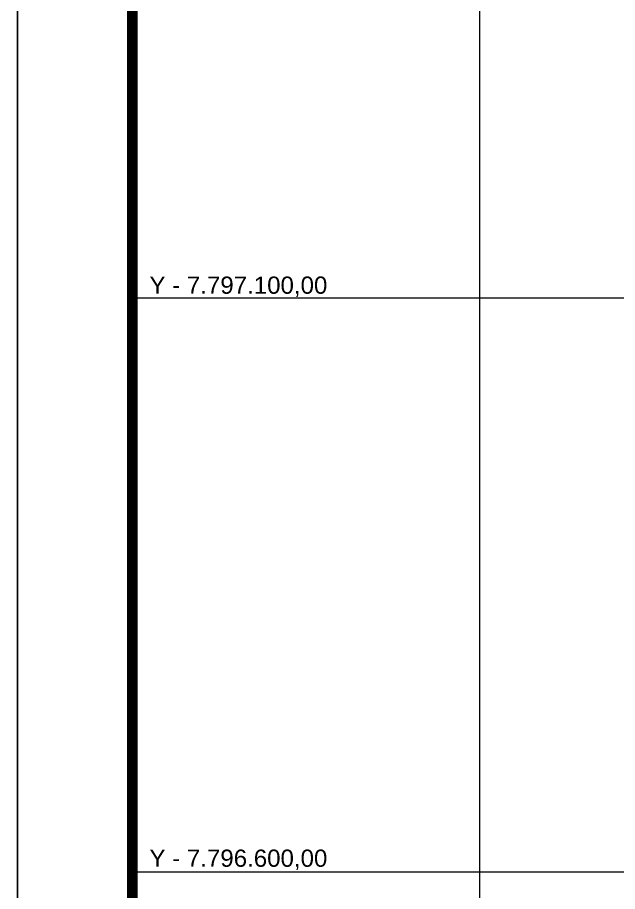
# Model space of a CAD drawing. Header units: millimetres. Extents: x 728997 to 731098, y 7795889 to 7798859.
# Drawn here: x 728997 to 729520, y 7796583 to 7797344 of the extents above; entities that cross this region are included whole.
import ezdxf

# ---------------------------------------------------------------- set-up
doc = ezdxf.new("R2010")
doc.units = ezdxf.units.MM
doc.linetypes.add('LIN0', pattern=[0])
doc.layers.add('MALHA', color=253, linetype='Continuous', lineweight=13)
doc.layers.add('MARGEM', color=5, linetype='Continuous')
doc.styles.add('tGArial11', font='arial.ttf', dxfattribs={"height": 0.0017})

msp = doc.modelspace()

# ---------------------------------------------------------------- linework, layer by layer
at = {"layer": 'MALHA', "color": 252}
for points in [[(729400, 7796223.37), (729400, 7798758.97)], [(729097.47, 7797100), (729711.93, 7797100)], [(729097.47, 7796600), (729660.01, 7796600)]]:
    msp.add_lwpolyline(points, dxfattribs=at)
at = {"layer": 'MARGEM', "color": 174, "linetype": 'LIN0'}
msp.add_line((728997.47, 7795888.97), (728997.47, 7798858.97), dxfattribs=at)
at = {"layer": 'MARGEM', "color": 174, "linetype": 'LIN0', "flags": 128}
msp.add_lwpolyline([(731097.47, 7795888.97), (731097.47, 7798858.97), (728997.47, 7798858.97), (728997.47, 7795888.97)], close=True, dxfattribs=at)
at = {"layer": 'MARGEM', "color": 174, "linetype": 'LIN0', "const_width": 9.09, "flags": 128}
msp.add_lwpolyline([(730997.47, 7796223.37), (730997.47, 7798758.97), (729097.47, 7798758.97), (729097.47, 7796223.37)], close=True, dxfattribs=at)

# ---------------------------------------------------------------- texts
at = {"layer": 'MALHA', "color": 252, "style": 'tGArial11'}
for s, p in [('Y - 7.797.100,00', (729112.39, 7797103.65)), ('Y - 7.796.600,00', (729112.39, 7796604.29))]:
    msp.add_text(s, height=15, dxfattribs=at).set_placement(p)

doc.saveas('drawing.dxf')
